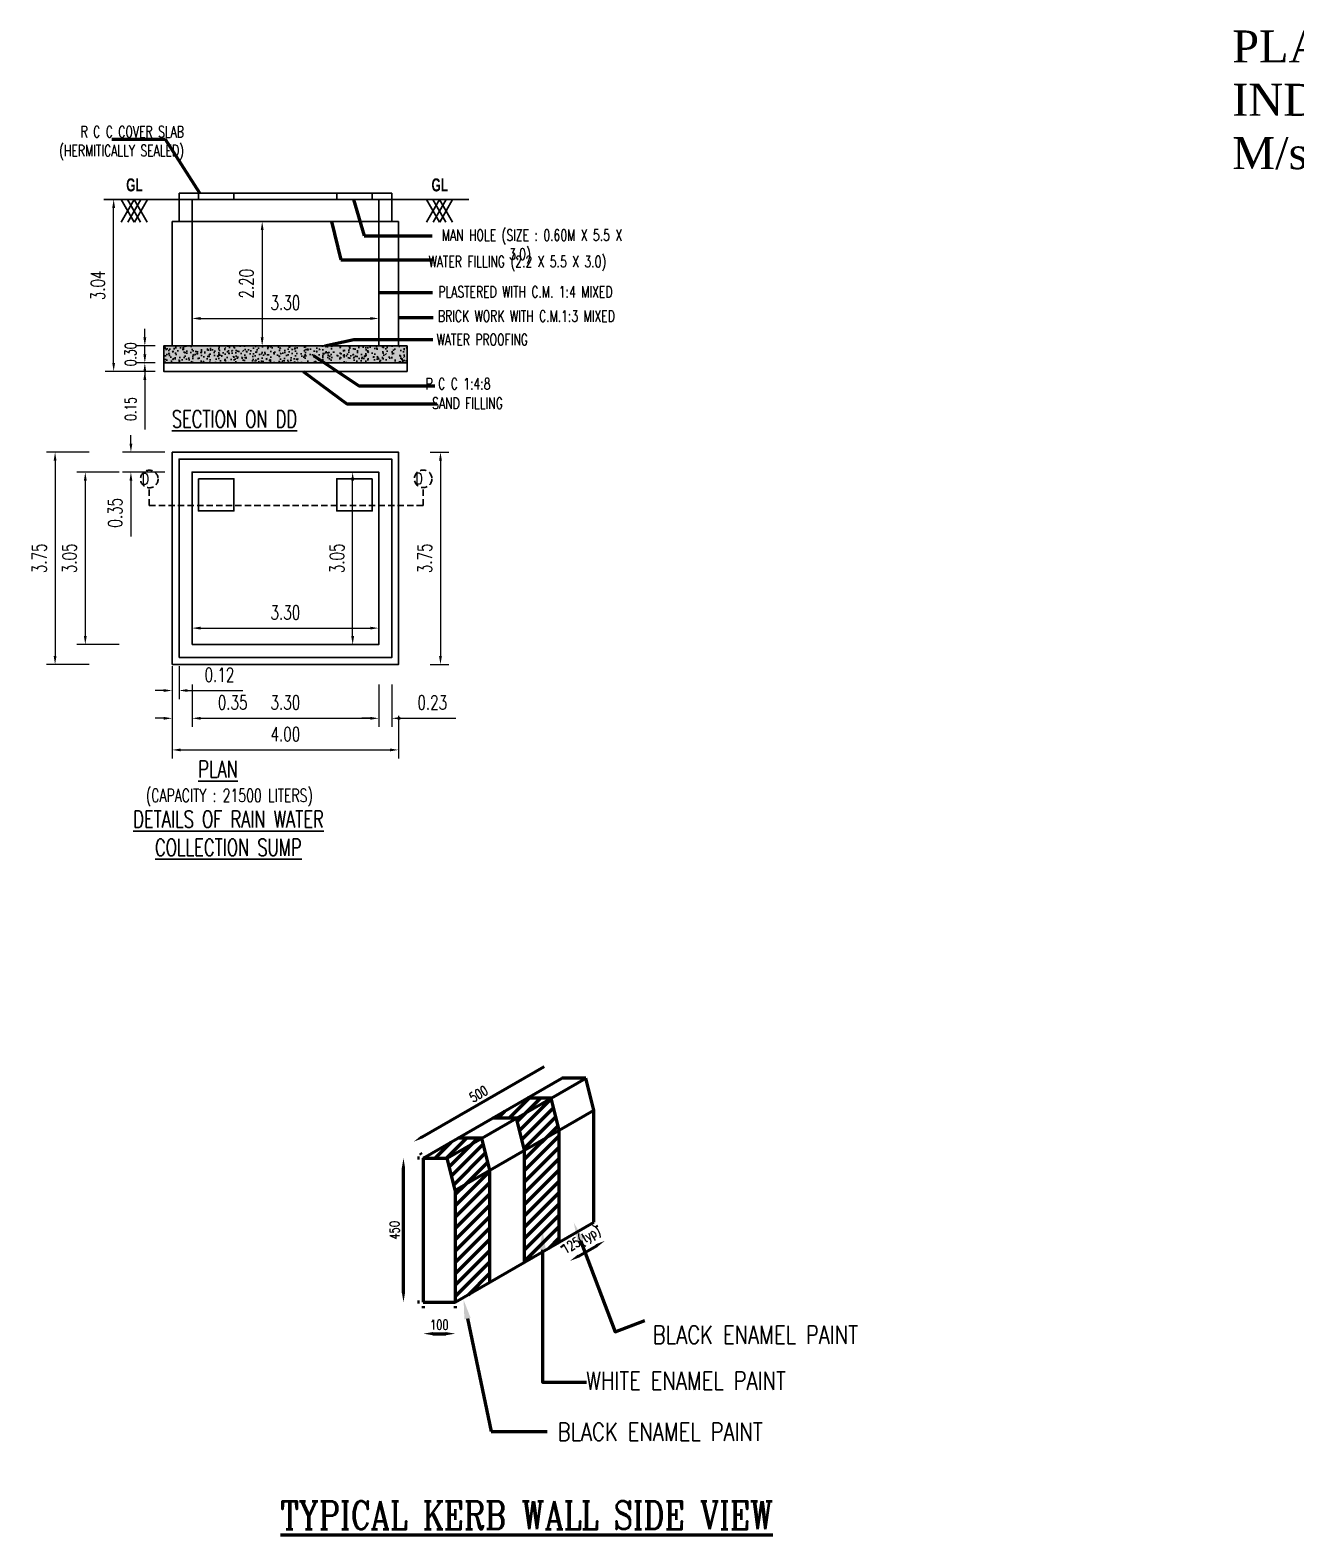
# Model space of a CAD drawing. Header units: metres. Extents: x 173383 to 173947, y -96409 to -96195.
# Drawn here: x 173505.1 to 173568.4, y -96274.1 to -96198.9 of the extents above; entities that cross this region are included whole.
import ezdxf

# ---------------------------------------------------------------- set-up
doc = ezdxf.new("R2010")
doc.units = ezdxf.units.M
doc.header["$LTSCALE"] = 3
doc.header["$MEASUREMENT"] = 0
doc.linetypes.add('DOT', pattern=[0.25, 0, -0.25])
doc.linetypes.add('HIDDEN', pattern=[0.375, 0.25, -0.125])
doc.layers.get('0').update_dxf_attribs({"linetype": 'CONTINUOUS', "lineweight": 50})
doc.layers.get('Defpoints').update_dxf_attribs({"linetype": 'CONTINUOUS'})
for name, color, linetype in [('4', 43, 'CONTINUOUS'), ('Hatch', 252, 'CONTINUOUS'), ('TEXT', 4, 'CONTINUOUS')]:
    doc.layers.add(name, color=color, linetype=linetype)
doc.layers.add('Green', color=3, linetype='CONTINUOUS', lineweight=30)
doc.styles.add('ROMANS', font='sanss___.ttf', dxfattribs={"width": 0.8})
doc.styles.add('RS', font='ROMANS.shx', dxfattribs={"width": 0.75})
doc.styles.get("Standard").update_dxf_attribs({"font": 'romanc.shx', "width": 0.75, "height": 0.8})
doc.styles.add('style1', font='romanc.shx', dxfattribs={"width": 0.7, "height": 0.25})
doc.styles.add('style22', font='times.ttf')
doc.dimstyles.new('LA', dxfattribs={"dimtxt": 0.5, "dimasz": 0.15, "dimexe": 0.15, "dimexo": 0.15, "dimgap": 0.15, "dimtad": 1, "dimzin": 3, "dimdsep": 46, "dimtxsty": 'style1', "dimblk": 'ARCHTICK', "dimcen": 0, "dimdle": 0.15, "dimclrd": 9, "dimclre": 9, "dimclrt": 7, "dimadec": 0, "dimazin": 0, "dimtfac": 0.65, "dimtofl": 0, "dimtmove": 0, "dimatfit": 3, "dimfxl": 0, "dimtolj": 1, "dimtzin": 0, "dimlwd": -1, "dimlwe": -1, "dimarcsym": 0})

# ---------------------------------------------------------------- blocks, each defined once
blk = doc.blocks.new('*D24')
at = {"color": 13, "lineweight": 15, "ltscale": 5}
for p, q in [((5.007, 11.683), (5.412, 11.683)), ((5.262, 11.533), (5.262, 9.633)), ((5.007, 9.483), (5.412, 9.483))]:
    blk.add_line(p, q, dxfattribs=at)
at = {"color": 13, "lineweight": -2, "ltscale": 5}
for points in [[(5.237, 11.533), (5.287, 11.533), (5.262, 11.683)], [(5.237, 9.633), (5.287, 9.633), (5.262, 9.483)]]:
    blk.add_solid(points, dxfattribs=at)
at = {"layer": 'Defpoints', "color": 0, "lineweight": -2, "ltscale": 5}
for p in [(4.857, 11.683), (4.857, 9.483), (5.262, 9.483)]:
    blk.add_point(p, dxfattribs=at)
at = {"lineweight": 25, "ltscale": 5, "insert": (4.984, 10.583), "char_height": 0.25, "attachment_point": 5, "rotation": 90, "style": 'style1'}
blk.add_mtext('\\A1;2.20', dxfattribs=at)
blk = doc.blocks.new('*D25')
at = {"color": 13, "lineweight": 15, "ltscale": 5}
for p, q in [((4.022, 4.353), (4.022, 4.645)), ((7.322, 4.353), (7.322, 4.645)), ((4.172, 4.495), (7.172, 4.495))]:
    blk.add_line(p, q, dxfattribs=at)
at = {"color": 13, "lineweight": -2, "ltscale": 5}
for points in [[(4.172, 4.52), (4.172, 4.47), (4.022, 4.495)], [(7.172, 4.52), (7.172, 4.47), (7.322, 4.495)]]:
    blk.add_solid(points, dxfattribs=at)
at = {"layer": 'Defpoints', "color": 0, "lineweight": -2, "ltscale": 5}
for p in [(7.322, 4.495), (4.022, 4.203), (7.322, 4.203)]:
    blk.add_point(p, dxfattribs=at)
at = {"lineweight": 25, "ltscale": 5, "insert": (5.672, 4.772), "char_height": 0.25, "attachment_point": 5, "style": 'style1'}
blk.add_mtext('\\A1;3.30', dxfattribs=at)
blk = doc.blocks.new('*D26')
at = {"color": 13, "lineweight": 15, "ltscale": 5}
for p, q in [((7.172, 7.253), (6.711, 7.253)), ((6.861, 4.353), (6.861, 7.103)), ((7.172, 4.203), (6.711, 4.203))]:
    blk.add_line(p, q, dxfattribs=at)
at = {"color": 13, "lineweight": -2, "ltscale": 5}
for points in [[(6.836, 7.103), (6.886, 7.103), (6.861, 7.253)], [(6.836, 4.353), (6.886, 4.353), (6.861, 4.203)]]:
    blk.add_solid(points, dxfattribs=at)
at = {"layer": 'Defpoints', "color": 0, "lineweight": -2, "ltscale": 5}
for p in [(6.861, 7.253), (7.322, 7.253), (7.322, 4.203)]:
    blk.add_point(p, dxfattribs=at)
at = {"lineweight": 25, "ltscale": 5, "insert": (6.584, 5.728), "char_height": 0.25, "attachment_point": 5, "rotation": 90, "style": 'style1'}
blk.add_mtext('\\A1;3.05', dxfattribs=at)
blk = doc.blocks.new('*D27')
at = {"color": 13, "lineweight": 15, "ltscale": 5}
for p, q in [((4.022, 9.968), (4.022, 10.118)), ((7.322, 9.968), (7.322, 10.118)), ((4.172, 9.968), (7.172, 9.968))]:
    blk.add_line(p, q, dxfattribs=at)
at = {"color": 13, "lineweight": -2, "ltscale": 5}
for points in [[(4.172, 9.993), (4.172, 9.943), (4.022, 9.968)], [(7.172, 9.993), (7.172, 9.943), (7.322, 9.968)]]:
    blk.add_solid(points, dxfattribs=at)
at = {"layer": 'Defpoints', "color": 0, "lineweight": -2, "ltscale": 5}
for p in [(4.022, 9.868), (7.322, 9.968), (7.322, 9.868)]:
    blk.add_point(p, dxfattribs=at)
at = {"lineweight": 25, "ltscale": 5, "insert": (5.672, 10.246), "char_height": 0.25, "attachment_point": 5, "style": 'style1'}
blk.add_mtext('\\A1;3.30', dxfattribs=at)
blk = doc.blocks.new('*D28')
at = {"color": 13, "lineweight": 15, "ltscale": 5}
for p, q in [((2.202, 7.603), (1.452, 7.603)), ((1.602, 7.453), (1.602, 4.003)), ((2.202, 3.853), (1.452, 3.853))]:
    blk.add_line(p, q, dxfattribs=at)
at = {"color": 13, "lineweight": -2, "ltscale": 5}
for points in [[(1.577, 7.453), (1.627, 7.453), (1.602, 7.603)], [(1.577, 4.003), (1.627, 4.003), (1.602, 3.853)]]:
    blk.add_solid(points, dxfattribs=at)
at = {"layer": 'Defpoints', "color": 0, "lineweight": -2, "ltscale": 5}
for p in [(3.672, 7.603), (1.602, 3.853), (3.672, 3.853)]:
    blk.add_point(p, dxfattribs=at)
at = {"lineweight": 25, "ltscale": 5, "insert": (1.324, 5.728), "char_height": 0.25, "attachment_point": 5, "rotation": 90, "style": 'style1'}
blk.add_mtext('\\A1;3.75', dxfattribs=at)
blk = doc.blocks.new('*D29')
at = {"color": 13, "lineweight": 15, "ltscale": 5}
for p, q in [((2.942, 7.753), (2.942, 7.903)), ((3.542, 7.603), (2.792, 7.603)), ((3.542, 7.253), (2.792, 7.253)), ((2.942, 7.103), (2.942, 6.116))]:
    blk.add_line(p, q, dxfattribs=at)
at = {"color": 13, "lineweight": -2, "ltscale": 5}
for points in [[(2.917, 7.753), (2.967, 7.753), (2.942, 7.603)], [(2.917, 7.103), (2.967, 7.103), (2.942, 7.253)]]:
    blk.add_solid(points, dxfattribs=at)
at = {"layer": 'Defpoints', "color": 0, "lineweight": -2, "ltscale": 5}
for p in [(4.022, 7.603), (2.942, 7.253), (4.022, 7.253)]:
    blk.add_point(p, dxfattribs=at)
at = {"lineweight": 25, "ltscale": 5, "insert": (2.665, 6.534), "char_height": 0.25, "attachment_point": 5, "rotation": 90, "style": 'style1'}
blk.add_mtext('\\A1;0.35', dxfattribs=at)
blk = doc.blocks.new('*D30')
at = {"color": 13, "lineweight": 15, "ltscale": 5}
for p, q in [((3.672, 2.942), (3.672, 2.192)), ((7.672, 2.942), (7.672, 2.192)), ((3.822, 2.342), (7.522, 2.342))]:
    blk.add_line(p, q, dxfattribs=at)
at = {"color": 13, "lineweight": -2, "ltscale": 5}
for points in [[(3.822, 2.367), (3.822, 2.317), (3.672, 2.342)], [(7.522, 2.367), (7.522, 2.317), (7.672, 2.342)]]:
    blk.add_solid(points, dxfattribs=at)
at = {"layer": 'Defpoints', "color": 0, "lineweight": -2, "ltscale": 5}
for p in [(3.672, 3.853), (7.672, 3.853), (7.672, 2.342)]:
    blk.add_point(p, dxfattribs=at)
at = {"lineweight": 25, "ltscale": 5, "insert": (5.672, 2.619), "char_height": 0.25, "attachment_point": 5, "style": 'style1'}
blk.add_mtext('\\A1;4.00', dxfattribs=at)
blk = doc.blocks.new('*D31')
at = {"color": 13, "lineweight": 15, "ltscale": 5}
for p, q in [((2.736, 7.253), (1.986, 7.253)), ((2.136, 7.103), (2.136, 4.353)), ((2.736, 4.203), (1.986, 4.203))]:
    blk.add_line(p, q, dxfattribs=at)
at = {"color": 13, "lineweight": -2, "ltscale": 5}
for points in [[(2.111, 7.103), (2.161, 7.103), (2.136, 7.253)], [(2.111, 4.353), (2.161, 4.353), (2.136, 4.203)]]:
    blk.add_solid(points, dxfattribs=at)
at = {"layer": 'Defpoints', "color": 0, "lineweight": -2, "ltscale": 5}
for p in [(4.022, 7.253), (2.136, 4.203), (4.022, 4.203)]:
    blk.add_point(p, dxfattribs=at)
at = {"lineweight": 25, "ltscale": 5, "insert": (1.858, 5.728), "char_height": 0.25, "attachment_point": 5, "rotation": 90, "style": 'style1'}
blk.add_mtext('\\A1;3.05', dxfattribs=at)
blk = doc.blocks.new('*D32')
at = {"color": 13, "lineweight": 15, "ltscale": 5}
for p, q in [((3.672, 3.823), (3.672, 3.242)), ((3.792, 3.823), (3.792, 3.242)), ((3.522, 3.392), (3.372, 3.392)), ((3.942, 3.392), (4.923, 3.392))]:
    blk.add_line(p, q, dxfattribs=at)
at = {"color": 13, "lineweight": -2, "ltscale": 5}
for points in [[(3.522, 3.417), (3.522, 3.367), (3.672, 3.392)], [(3.942, 3.417), (3.942, 3.367), (3.792, 3.392)]]:
    blk.add_solid(points, dxfattribs=at)
at = {"layer": 'Defpoints', "color": 0, "lineweight": -2, "ltscale": 5}
for p in [(3.672, 3.973), (3.792, 3.973), (3.792, 3.392)]:
    blk.add_point(p, dxfattribs=at)
at = {"lineweight": 25, "ltscale": 5, "insert": (4.507, 3.669), "char_height": 0.25, "attachment_point": 5, "style": 'style1'}
blk.add_mtext('\\A1;0.12', dxfattribs=at)
blk = doc.blocks.new('*D33')
at = {"color": 13, "lineweight": 15, "ltscale": 5}
for p, q in [((8.229, 7.603), (8.563, 7.603)), ((8.413, 7.453), (8.413, 4.003)), ((8.229, 3.853), (8.563, 3.853))]:
    blk.add_line(p, q, dxfattribs=at)
at = {"color": 13, "lineweight": -2, "ltscale": 5}
for points in [[(8.388, 7.453), (8.438, 7.453), (8.413, 7.603)], [(8.388, 4.003), (8.438, 4.003), (8.413, 3.853)]]:
    blk.add_solid(points, dxfattribs=at)
at = {"layer": 'Defpoints', "color": 0, "lineweight": -2, "ltscale": 5}
for p in [(8.079, 7.603), (8.079, 3.853), (8.413, 3.853)]:
    blk.add_point(p, dxfattribs=at)
at = {"lineweight": 25, "ltscale": 5, "insert": (8.136, 5.728), "char_height": 0.25, "attachment_point": 5, "rotation": 90, "style": 'style1'}
blk.add_mtext('\\A1;3.75', dxfattribs=at)
blk = doc.blocks.new('*D34')
at = {"color": 13, "lineweight": 15, "ltscale": 5}
for p, q in [((7.322, 3.501), (7.322, 2.751)), ((7.552, 3.501), (7.552, 2.751)), ((7.172, 2.901), (7.022, 2.901)), ((7.702, 2.901), (8.685, 2.901))]:
    blk.add_line(p, q, dxfattribs=at)
at = {"color": 13, "lineweight": -2, "ltscale": 5}
for points in [[(7.172, 2.926), (7.172, 2.876), (7.322, 2.901)], [(7.702, 2.926), (7.702, 2.876), (7.552, 2.901)]]:
    blk.add_solid(points, dxfattribs=at)
at = {"layer": 'Defpoints', "color": 0, "lineweight": -2, "ltscale": 5}
for p in [(7.322, 4.203), (7.552, 4.203), (7.552, 2.901)]:
    blk.add_point(p, dxfattribs=at)
at = {"lineweight": 25, "ltscale": 5, "insert": (8.268, 3.179), "char_height": 0.25, "attachment_point": 5, "style": 'style1'}
blk.add_mtext('\\A1;0.23', dxfattribs=at)
blk = doc.blocks.new('*D35')
at = {"color": 13, "lineweight": 15, "ltscale": 5}
for p, q in [((3.672, 3.501), (3.672, 2.751)), ((4.022, 3.501), (4.022, 2.751)), ((3.522, 2.901), (3.372, 2.901)), ((4.172, 2.901), (5.158, 2.901))]:
    blk.add_line(p, q, dxfattribs=at)
at = {"color": 13, "lineweight": -2, "ltscale": 5}
for points in [[(3.522, 2.926), (3.522, 2.876), (3.672, 2.901)], [(4.172, 2.926), (4.172, 2.876), (4.022, 2.901)]]:
    blk.add_solid(points, dxfattribs=at)
at = {"layer": 'Defpoints', "color": 0, "lineweight": -2, "ltscale": 5}
for p in [(3.672, 4.203), (4.022, 4.203), (4.022, 2.901)]:
    blk.add_point(p, dxfattribs=at)
at = {"lineweight": 25, "ltscale": 5, "insert": (4.74, 3.179), "char_height": 0.25, "attachment_point": 5, "style": 'style1'}
blk.add_mtext('\\A1;0.35', dxfattribs=at)
blk = doc.blocks.new('*D36')
at = {"color": 13, "lineweight": 15, "ltscale": 5}
for p, q in [((4.022, 3.501), (4.022, 2.751)), ((7.322, 3.501), (7.322, 2.751)), ((4.172, 2.901), (7.172, 2.901))]:
    blk.add_line(p, q, dxfattribs=at)
at = {"color": 13, "lineweight": -2, "ltscale": 5}
for points in [[(4.172, 2.926), (4.172, 2.876), (4.022, 2.901)], [(7.172, 2.926), (7.172, 2.876), (7.322, 2.901)]]:
    blk.add_solid(points, dxfattribs=at)
at = {"layer": 'Defpoints', "color": 0, "lineweight": -2, "ltscale": 5}
for p in [(4.022, 4.203), (7.322, 4.203), (7.322, 2.901)]:
    blk.add_point(p, dxfattribs=at)
at = {"lineweight": 25, "ltscale": 5, "insert": (5.672, 3.179), "char_height": 0.25, "attachment_point": 5, "style": 'style1'}
blk.add_mtext('\\A1;3.30', dxfattribs=at)
blk = doc.blocks.new('*D37')
at = {"color": 13, "lineweight": 15, "ltscale": 5}
for p, q in [((3.188, 9.333), (3.188, 9.483)), ((3.372, 9.183), (3.038, 9.183)), ((3.372, 9.033), (3.038, 9.033)), ((3.188, 8.883), (3.188, 8.004))]:
    blk.add_line(p, q, dxfattribs=at)
at = {"color": 13, "lineweight": -2, "ltscale": 5}
for points in [[(3.163, 9.333), (3.213, 9.333), (3.188, 9.183)], [(3.163, 8.883), (3.213, 8.883), (3.188, 9.033)]]:
    blk.add_solid(points, dxfattribs=at)
at = {"layer": 'Defpoints', "color": 0, "lineweight": -2, "ltscale": 5}
for p in [(3.188, 9.183), (3.522, 9.183), (3.522, 9.033)]:
    blk.add_point(p, dxfattribs=at)
at = {"lineweight": 25, "ltscale": 5, "insert": (2.936, 8.369), "char_height": 0.2, "attachment_point": 5, "rotation": 90, "style": 'style1'}
blk.add_mtext('\\A1;0.15', dxfattribs=at)
blk = doc.blocks.new('*D38')
at = {"color": 13, "lineweight": 15, "ltscale": 5}
for p, q in [((3.188, 9.633), (3.188, 9.783)), ((3.372, 9.483), (3.038, 9.483)), ((3.372, 9.183), (3.038, 9.183)), ((3.188, 9.033), (3.188, 8.883))]:
    blk.add_line(p, q, dxfattribs=at)
at = {"color": 13, "lineweight": -2, "ltscale": 5}
for points in [[(3.163, 9.633), (3.213, 9.633), (3.188, 9.483)], [(3.163, 9.033), (3.213, 9.033), (3.188, 9.183)]]:
    blk.add_solid(points, dxfattribs=at)
at = {"layer": 'Defpoints', "color": 0, "lineweight": -2, "ltscale": 5}
for p in [(3.188, 9.483), (3.522, 9.483), (3.522, 9.183)]:
    blk.add_point(p, dxfattribs=at)
at = {"lineweight": 25, "ltscale": 5, "insert": (2.936, 9.333), "char_height": 0.2, "attachment_point": 5, "rotation": 90, "style": 'style1'}
blk.add_mtext('\\A1;0.30', dxfattribs=at)
blk = doc.blocks.new('*D39')
at = {"color": 13, "lineweight": 15, "ltscale": 5}
for p, q in [((3.237, 12.073), (2.487, 12.073)), ((2.637, 9.183), (2.637, 11.923)), ((3.237, 9.033), (2.487, 9.033))]:
    blk.add_line(p, q, dxfattribs=at)
at = {"color": 13, "lineweight": -2, "ltscale": 5}
for points in [[(2.612, 11.923), (2.662, 11.923), (2.637, 12.073)], [(2.612, 9.183), (2.662, 9.183), (2.637, 9.033)]]:
    blk.add_solid(points, dxfattribs=at)
at = {"layer": 'Defpoints', "color": 0, "lineweight": -2, "ltscale": 5}
for p in [(2.637, 12.073), (3.522, 12.073), (3.522, 9.033)]:
    blk.add_point(p, dxfattribs=at)
at = {"lineweight": 25, "ltscale": 5, "insert": (2.359, 10.553), "char_height": 0.25, "attachment_point": 5, "rotation": 90, "style": 'style1'}
blk.add_mtext('\\A1;3.04', dxfattribs=at)
blk = doc.blocks.new('A$C621E29EA')
at = {"layer": 'Hatch', "lineweight": 25, "ltscale": 5}
h = blk.add_hatch(dxfattribs=at)
h.set_pattern_fill('AR-SAND', color=256, scale=0.03)
h.set_pattern_definition([(37.5, (-167265.441676, 88939.326145), (-0.001889800743, 0.05780471307), [0, -0.0456, 0, -0.051, 0, -0.04875]), (7.5, (-167265.44168, 88939.326145), (0.053093301158, 0.084664381957), [0, -0.0246, 0, -0.0411, 0, -0.01575]), (327.5, (-167265.478576, 88939.326145), (0.093424255853, 0.000169771606), [0, -0.015, 0, -0.054, 0, -0.0705]), (317.5, (-167265.47858, 88939.326145), (0.090183798137, 0.026330266948), [0, -0.0075, 0, -0.0354, 0, -0.0405])])
h.paths.add_polyline_path([(7.822, 9.483), (3.522, 9.483), (3.522, 9.183), (7.822, 9.183)])
h = blk.add_hatch(dxfattribs=at)
h.set_pattern_fill('AR-CONC', color=256, scale=0.03)
h.set_pattern_definition([(50, (-167265.44168, 88939.32614), (0.21517805478, -0.0188256405), [0.0225, -0.2475]), (355, (-167265.44168, 88939.32614), (-0.04162540008, 0.2256576401), [0.018, -0.198]), (100.45144446, (-167265.42374, 88939.32458), (0.17355265402, 0.2068319973), [0.0191220576, -0.2103426336]), (46.1842, (-167265.44168, 88939.38614), (0.3201723992, -0.04965578424), [0.03375, -0.37125]), (96.63563549, (-167265.415, 88939.382), (0.2803985837, 0.29223558023), [0.0286831026, -0.315514128]), (351.184164, (-167265.44168, 88939.38614), (0.2803985835, 0.2922355801), [0.027, -0.2970000003]), (21, (-167265.41168, 88939.37114), (0.17907211564, -0.1207856672), [0.0225, -0.2475]), (326, (-167265.41168, 88939.37114), (0.07299459958, 0.21754501351), [0.018, -0.198]), (71.45144474, (-167265.39675, 88939.36108), (0.25206671302, 0.09675934584), [0.019122057, -0.2103426336]), (37.5, (-167265.44168, 88939.326145), (0.003647956595, 0.09986815615), [0, -0.1956, 0, -0.201, 0, -0.19875]), (7.5, (-167265.44168, 88939.32614), (0.07892086123, 0.118323513565), [0, -0.1146, 0, -0.1911, 0, -0.07575]), (327.5, (-167265.50858, 88939.326145), (0.160146730852, -0.00676646152), [0, -0.075, 0, -0.234, 0, -0.3105]), (317.5, (-167265.53858, 88939.32614), (0.1749558508, 0.0300314947), [0, -0.0975, 0, -0.1554, 0, -0.2205])])
h.paths.add_polyline_path([(3.522, 9.483), (3.522, 9.183), (7.822, 9.183), (7.822, 9.483)])
at = {"layer": 'Green', "lineweight": 25, "ltscale": 5}
for p, q in [((8.914, 12.073), (2.462, 12.073)), ((3.792, 11.683), (3.792, 12.183)), ((7.552, 12.183), (3.792, 12.183)), ((4.022, 9.483), (4.022, 12.073)), ((4.135, 12.183), (4.135, 12.073)), ((4.762, 12.183), (4.762, 12.073)), ((6.581, 12.183), (6.581, 12.073)), ((7.208, 12.183), (7.208, 12.073)), ((7.322, 9.483), (7.322, 12.073)), ((7.552, 11.683), (7.552, 12.183)), ((3.672, 9.483), (3.672, 11.683)), ((7.672, 11.683), (3.672, 11.683)), ((7.672, 9.483), (7.672, 11.683)), ((7.822, 9.183), (3.522, 9.183))]:
    blk.add_line(p, q, dxfattribs=at)
for points in [[(7.822, 9.483), (3.522, 9.483), (3.522, 9.033), (7.822, 9.033)], [(3.672, 3.853), (7.672, 3.853), (7.672, 7.603), (3.672, 7.603)], [(3.792, 3.973), (7.552, 3.973), (7.552, 7.483), (3.792, 7.483)], [(4.022, 4.203), (7.322, 4.203), (7.322, 7.253), (4.022, 7.253)], [(4.135, 7.136), (4.762, 7.136), (4.762, 6.566), (4.135, 6.566)], [(7.208, 7.136), (6.581, 7.136), (6.581, 6.566), (7.208, 6.566)]]:
    blk.add_lwpolyline(points, close=True, dxfattribs=at)
at = {"layer": 'Hatch', "lineweight": 25}
for p, q in [((2.768, 12.073), (2.997, 11.668)), ((3, 12.073), (2.771, 11.668)), ((2.884, 12.073), (3.113, 11.668)), ((3.116, 12.073), (2.887, 11.668)), ((3, 12.073), (3.229, 11.668)), ((3.233, 12.073), (3.004, 11.668)), ((8.164, 12.073), (8.393, 11.668)), ((8.396, 12.073), (8.167, 11.668)), ((8.28, 12.073), (8.509, 11.668)), ((8.512, 12.073), (8.283, 11.668)), ((8.396, 12.073), (8.625, 11.668)), ((8.628, 12.073), (8.399, 11.668))]:
    blk.add_line(p, q, dxfattribs=at)
at = {"layer": 'Hatch', "linetype": 'HIDDEN', "lineweight": 25, "ltscale": 0.15}
for p, q in [((3.267, 6.662), (3.267, 6.978)), ((8.106, 6.662), (8.106, 6.978)), ((3.267, 6.662), (8.106, 6.662))]:
    blk.add_line(p, q, dxfattribs=at)
for centre in [(3.268, 7.131), (8.107, 7.133)]:
    blk.add_circle(centre, 0.155, dxfattribs=at)
at = {"lineweight": 25, "ltscale": 5, "style": 'style1'}
for s, insert, char_height, width, attachment_point in [('{\\C0;R C C COVER SLAB\\P(HERMITICALLY SEALED)}', (3.877, 13.368), 0.2, 4.0172, 3), ('{\\W0.40968;\\C0; \\W0.7;MAN HOLE (SIZE : 0.60M X 5.5 X \\P{\\W9.093011; }3.0)}', (8.378, 11.54), 0.2, 4.0172, 1), ('{\\W0.55968;\\C0; \\W0.7;WATER FILLING (2.2 X 5.5 X 3.0)}', (8.127, 11.073), 0.2, 4.0172, 1), ('{\\W0.80968;\\C0; \\W0.7;PLASTERED WITH C.M. 1:4 MIXED}', (8.264, 10.539), 0.2, 4.0172, 1), ('{\\W0.75968;\\C0; \\W0.7;BRICK WORK WITH C.M.1:3 MIXED}', (8.264, 10.11), 0.2, 4.0172, 1), ('{\\W4.5541;\\C0; \\W0.7;WATER PROOFING}', (7.721, 9.694), 0.2, 3.74831, 1), ('{\\W6.0541;\\C0; \\W0.7;P C C 1:4:8}', (7.32, 8.914), 0.2, 3.74831, 1), ('{\\W5.62076;\\C0; \\W0.7;SAND FILLING}', (7.496, 8.569), 0.2, 3.74831, 1), ('{\\W5.47468;\\L\\C0; \\W0.7;SECTION ON DD}', (2.54, 8.341), 0.3, 5.90481, 1), ('{\\W1.4886;\\C0; \\W0.7;D}', (2.929, 7.234), 0.2, 0.70877, 1), ('{\\W1.4886;\\C0; \\W0.7;D}', (7.768, 7.237), 0.2, 0.70877, 1), ('{\\W8.52468;\\L\\C0; \\W0.7;PLAN\\P\\H0.76667x;\\W5.23648;\\l \\W0.7;(CAPACITY : 21500 LITERS)\\P\\H1.30435x;\\W2.94129;\\L \\W0.7;DETAILS OF RAIN WATER \\P{\\W4.807953; }COLLECTION SUMP}', (2.379, 2.152), 0.3, 5.90481, 1)]:
    blk.add_mtext(s, dxfattribs=dict(at, insert=insert, char_height=char_height, width=width, attachment_point=attachment_point))
at = {"layer": 'TEXT', "lineweight": 25, "char_height": 0.23, "attachment_point": 1, "style": 'ROMANS'}
for insert in [(2.637, 12.444), (8.033, 12.444)]:
    blk.add_mtext_dynamic_manual_height_columns('{\\fArial Narrow|b1|i0|c0|p34;\\W3.03171; \\W0.8;GL}', width=0.7205, gutter_width=1.25, heights=[0], dxfattribs=dict(at, insert=insert))
at = {"lineweight": 25, "ltscale": 5}
for base, p1, p2, picture, middle in [((2.637, 12.073), (3.522, 9.033), (3.522, 12.073), '*D39', (2.359, 10.553)), ((5.262, 9.483), (4.857, 11.683), (4.857, 9.483), '*D24', (4.984, 10.583)), ((2.942, 7.253), (4.022, 7.603), (4.022, 7.253), '*D29', (2.665, 6.534)), ((1.602, 3.853), (3.672, 7.603), (3.672, 3.853), '*D28', (1.324, 5.728)), ((8.413, 3.853), (8.079, 7.603), (8.079, 3.853), '*D33', (8.136, 5.728)), ((2.136, 4.203), (4.022, 7.253), (4.022, 4.203), '*D31', (1.858, 5.728)), ((6.861, 7.253), (7.322, 4.203), (7.322, 7.253), '*D26', (6.584, 5.728))]:
    dim = blk.add_linear_dim(base=base, p1=p1, p2=p2, angle=90, dimstyle='LA', override={"dimpost": '\\X', "dimclrt": 256, "dimfxl": 0.6, "dimlwd": 15, "dimlwe": 15}, dxfattribs=at)
    dim.commit()
    dim.dimension.update_dxf_attribs({"geometry": picture, "text_midpoint": middle})
for base, p1, p2, picture, middle in [((7.322, 9.968), (4.022, 9.868), (7.322, 9.868), '*D27', (5.672, 10.246)), ((7.322, 4.495), (4.022, 4.203), (7.322, 4.203), '*D25', (5.672, 4.772)), ((4.022, 2.901), (3.672, 4.203), (4.022, 4.203), '*D35', (4.74, 3.179)), ((7.322, 2.901), (4.022, 4.203), (7.322, 4.203), '*D36', (5.672, 3.179)), ((7.552, 2.901), (7.322, 4.203), (7.552, 4.203), '*D34', (8.268, 3.179)), ((3.792, 3.392), (3.672, 3.973), (3.792, 3.973), '*D32', (4.507, 3.669)), ((7.672, 2.342), (3.672, 3.853), (7.672, 3.853), '*D30', (5.672, 2.619))]:
    dim = blk.add_linear_dim(base=base, p1=p1, p2=p2, dimstyle='LA', override={"dimpost": '\\X', "dimclrt": 256, "dimfxl": 0.6, "dimlwd": 15, "dimlwe": 15}, dxfattribs=at)
    dim.commit()
    dim.dimension.update_dxf_attribs({"geometry": picture, "text_midpoint": middle})
for base, p1, p2, picture, middle, dimtype in [((3.188, 9.483), (3.522, 9.183), (3.522, 9.483), '*D38', (3.188, 9.333), 129), ((3.188, 9.183), (3.522, 9.033), (3.522, 9.183), '*D37', (3.188, 8.369), 128)]:
    dim = blk.add_linear_dim(base=base, p1=p1, p2=p2, angle=90, dimstyle='LA', override={"dimtxt": 0.2, "dimpost": '\\X', "dimclrt": 256, "dimfxl": 0.6, "dimlwd": 15, "dimlwe": 15}, dxfattribs=at)
    dim.commit()
    dim.dimension.update_dxf_attribs({"geometry": picture, "text_midpoint": middle, "dimtype": dimtype})
for points in [[(4.16, 12.183), (3.555, 13.13), (2.602, 13.13)], [(6.874, 12.073), (7.064, 11.427), (8.269, 11.427)], [(6.488, 11.683), (6.65, 11.005), (8.269, 11.005)], [(7.322, 10.428), (8.271, 10.428)], [(7.672, 9.988), (8.282, 9.988)], [(6.371, 9.483), (6.883, 9.596), (8.278, 9.596)], [(6.167, 9.314), (6.968, 8.776), (8.315, 8.776)], [(5.989, 9.033), (6.761, 8.462), (8.351, 8.462)]]:
    blk.add_leader(points, dimstyle='LA', override={"dimgap": 0.15, "dimtad": 0, "dimclrt": 256, "dimfxl": 0.6}, dxfattribs=at)

msp = doc.modelspace()

# ---------------------------------------------------------------- linework, layer by layer
at = {"ltscale": 100}
for p, q in [((173524.702, -96254.23), (173530.799, -96250.71)), ((173523.772, -96262.019), (173523.772, -96255.779)), ((173532.516, -96260.192), (173533.416, -96259.672)), ((173526.975, -96263.318), (173528.157, -96268.959)), ((173525.245, -96264.069), (173525.885, -96264.069)), ((173528.157, -96268.959), (173530.961, -96268.959))]:
    msp.add_line(p, q, dxfattribs=at)
for p, q in [((173524.765, -96255.299), (173531.693, -96251.299)), ((173525.965, -96255.299), (173532.893, -96251.299)), ((173532.893, -96251.299), (173531.693, -96251.299)), ((173533.293, -96252.899), (173532.893, -96251.299)), ((173529.052, -96253.299), (173530.052, -96252.299)), ((173529.58, -96253.903), (173531.166, -96252.317)), ((173529.876, -96253.041), (173530.618, -96252.299)), ((173531.161, -96252.299), (173529.961, -96252.299)), ((173531.561, -96253.899), (173531.161, -96252.299)), ((173526.365, -96256.899), (173533.293, -96252.899)), ((173529.429, -96253.299), (173528.229, -96253.299)), ((173528.487, -96253.299), (173528.838, -96252.947)), ((173529.829, -96254.899), (173529.429, -96253.299)), ((173529.467, -96253.45), (173529.876, -96253.041)), ((173529.693, -96254.355), (173531.279, -96252.77)), ((173529.806, -96254.808), (173531.392, -96253.222)), ((173533.293, -96258.499), (173533.293, -96252.899)), ((173529.829, -96255.351), (173531.505, -96253.675)), ((173531.561, -96259.499), (173531.561, -96253.899)), ((173525.355, -96255.299), (173526.162, -96254.493)), ((173525.921, -96255.299), (173526.921, -96254.299)), ((173526.069, -96255.716), (173527.199, -96254.586)), ((173526.182, -96256.169), (173527.768, -96254.583)), ((173527.697, -96254.299), (173526.497, -96254.299)), ((173527.199, -96254.586), (173527.487, -96254.299)), ((173528.097, -96255.899), (173527.697, -96254.299)), ((173529.829, -96255.916), (173531.561, -96254.184)), ((173529.829, -96256.482), (173531.561, -96254.75)), ((173524.765, -96255.299), (173524.765, -96262.499)), ((173524.765, -96255.299), (173525.965, -96255.299)), ((173524.789, -96255.299), (173524.823, -96255.265)), ((173526.365, -96256.899), (173525.965, -96255.299)), ((173526.295, -96256.621), (173527.881, -96255.036)), ((173526.882, -96256.6), (173527.994, -96255.488)), ((173529.829, -96260.499), (173529.829, -96254.899)), ((173529.829, -96257.048), (173531.561, -96255.316)), ((173526.365, -96257.683), (173528.097, -96255.951)), ((173528.097, -96261.499), (173528.097, -96255.899)), ((173529.829, -96257.613), (173531.561, -96255.881)), ((173526.365, -96258.249), (173528.097, -96256.517)), ((173526.365, -96257.118), (173526.882, -96256.6)), ((173526.365, -96256.899), (173526.365, -96262.499)), ((173526.365, -96258.815), (173528.097, -96257.083)), ((173529.829, -96258.179), (173531.561, -96256.447)), ((173529.829, -96258.745), (173531.561, -96257.013)), ((173526.365, -96259.38), (173528.097, -96257.648)), ((173529.829, -96259.31), (173531.561, -96257.578)), ((173526.365, -96259.946), (173528.097, -96258.214)), ((173526.365, -96262.499), (173533.293, -96258.499)), ((173529.829, -96259.876), (173531.561, -96258.144)), ((173526.365, -96260.512), (173528.097, -96258.78)), ((173526.365, -96261.078), (173528.097, -96259.345)), ((173529.829, -96260.442), (173531.561, -96258.71)), ((173531.032, -96259.804), (173531.561, -96259.275)), ((173526.365, -96261.643), (173528.097, -96259.911)), ((173526.365, -96262.209), (173528.097, -96260.477)), ((173527.017, -96262.123), (173528.097, -96261.043)), ((173524.765, -96262.499), (173526.365, -96262.499))]:
    msp.add_line(p, q)
at = {"linetype": 'DOT', "ltscale": 100}
for p, q in [((173524.669, -96255.133), (173524.196, -96254.314)), ((173524.573, -96255.299), (173523.592, -96255.299)), ((173533.389, -96258.665), (173533.922, -96259.588)), ((173531.657, -96259.665), (173532.19, -96260.588)), ((173524.573, -96262.499), (173523.592, -96262.499)), ((173524.765, -96262.691), (173524.765, -96264.249)), ((173526.365, -96262.691), (173526.365, -96264.249))]:
    msp.add_line(p, q, dxfattribs=at)
at = {"ltscale": 100}
for points in [[(173532.623, -96259.406), (173534.354, -96263.975), (173535.846, -96263.41)], [(173530.729, -96259.87), (173530.729, -96266.499), (173532.921, -96266.499)]]:
    msp.add_lwpolyline(points, dxfattribs=at)
for points in [[(173524.662, -96254.161), (173524.742, -96254.3), (173524.286, -96254.47)], [(173523.692, -96255.779), (173523.852, -96255.779), (173523.772, -96255.299)], [(173532.473, -96259.462), (173532.283, -96258.508), (173532.772, -96259.349)], [(173530.569, -96259.87), (173530.729, -96258.91), (173530.889, -96259.87)], [(173532.476, -96260.123), (173532.556, -96260.262), (173532.1, -96260.432)], [(173533.376, -96259.603), (173533.456, -96259.742), (173533.832, -96259.432)], [(173523.692, -96262.019), (173523.852, -96262.019), (173523.772, -96262.499)], [(173526.818, -96263.351), (173526.778, -96262.378), (173527.131, -96263.285)], [(173525.245, -96263.989), (173525.245, -96264.149), (173524.765, -96264.069)], [(173525.885, -96263.989), (173525.885, -96264.149), (173526.365, -96264.069)]]:
    msp.add_solid(points, dxfattribs=at)

# ---------------------------------------------------------------- block references
at = {"lineweight": -2, "ltscale": 5, "xscale": 2.828703473001536, "yscale": 2.828703473001536, "zscale": 2.828703473001536}
msp.add_blockref('A$C621E29EA', (173501.824, -96241.509), dxfattribs=at)

# ---------------------------------------------------------------- texts
at = {"linetype": 'ByBlock', "style": 'RS', "width": 0.8}
for s, p in [('BLACK ENAMEL PAINT', (173536.241, -96264.572)), ('WHITE ENAMEL PAINT', (173532.908, -96266.869)), ('BLACK ENAMEL PAINT', (173531.48, -96269.422))]:
    msp.add_text(s, height=0.896, dxfattribs=at).set_placement(p)
at = {"width": 0.8}
msp.add_text('%%UTYPICAL KERB WALL SIDE VIEW', height=1.4, dxfattribs=at).set_placement((173517.622, -96273.85))
at = {"ltscale": 100, "char_height": 0.48, "attachment_point": 5, "style": 'RS'}
for s, insert, rotation in [('\\A1;500', (173527.528, -96252.086), 30), ('\\A1;450', (173523.328, -96258.899), 90), ('\\A1;125(typ)', (173532.681, -96259.439), 30)]:
    msp.add_mtext(s, dxfattribs=dict(at, insert=insert, rotation=rotation))
at = {"ltscale": 100, "insert": (173525.565, -96263.625), "char_height": 0.48, "attachment_point": 5, "style": 'RS'}
msp.add_mtext('\\A1;100', dxfattribs=at)
at = {"layer": '4', "insert": (173565.202, -96198.913), "char_height": 1.6, "width": 42.4915, "attachment_point": 1, "style": 'style22'}
msp.add_mtext('\\A1;PLAN   SHOWING   THE   PROPOSED   INDUSTRIAL BUILDING FOR\\PM/s. STELLER OPTICS Pvt. Ltd,. ', dxfattribs=at)

doc.saveas('drawing.dxf')
